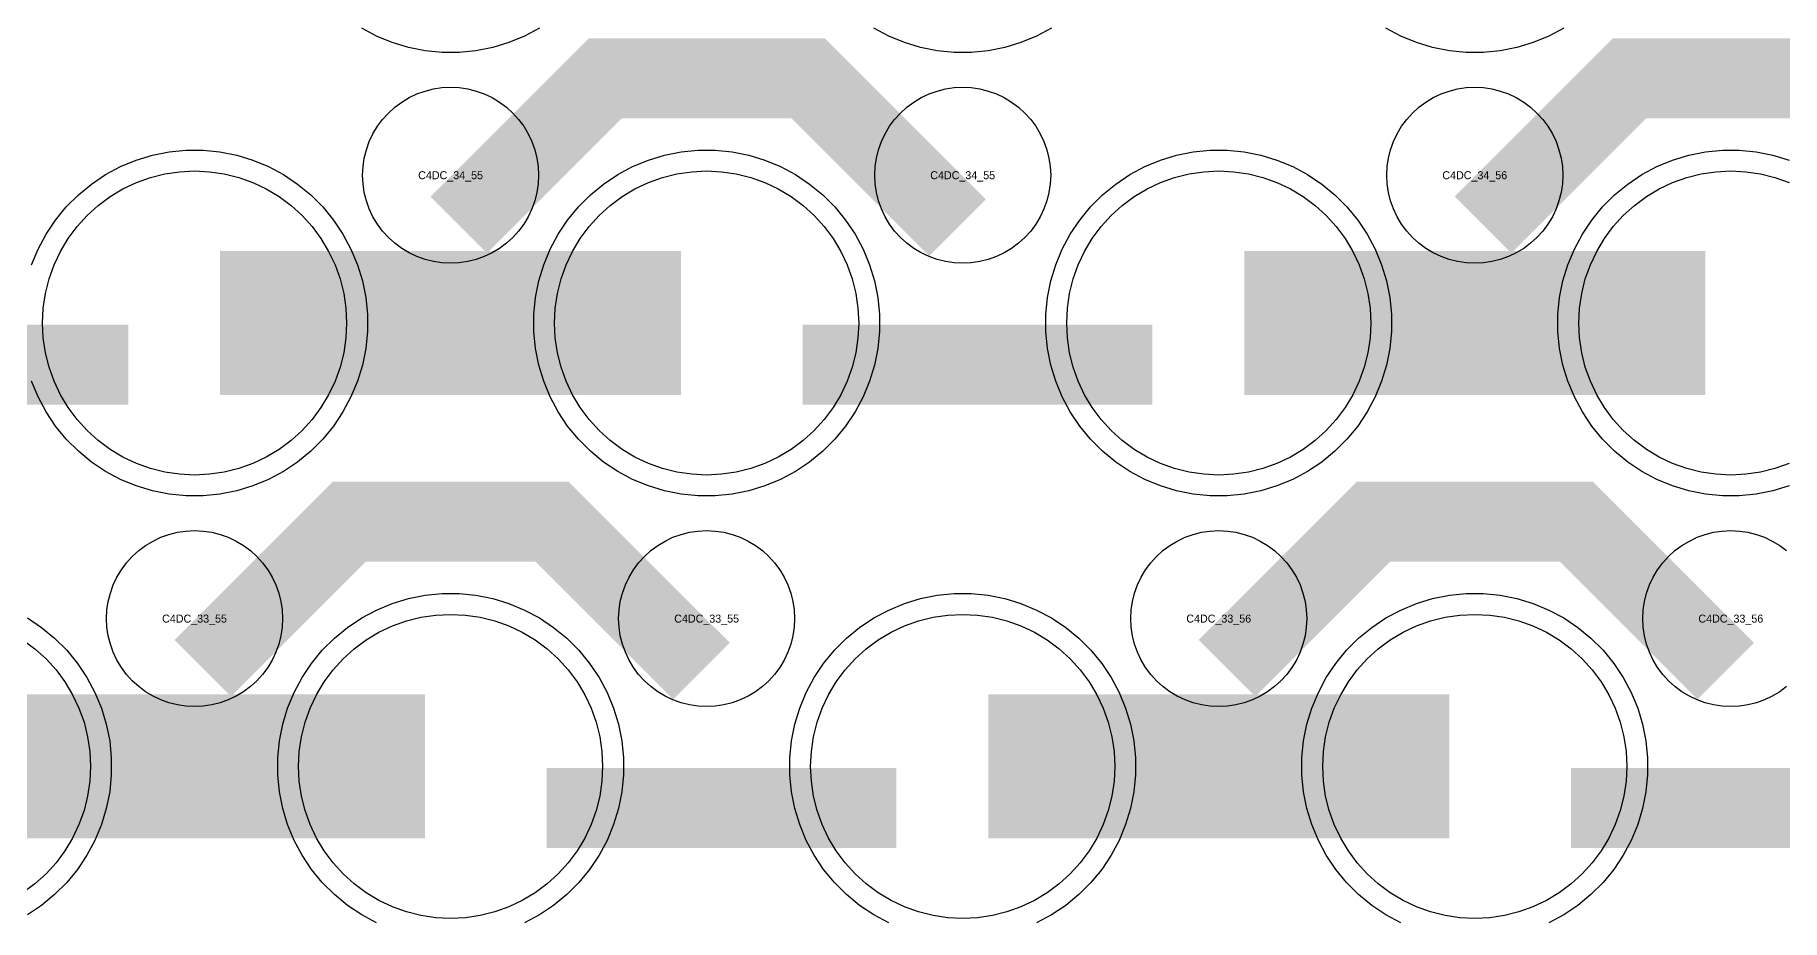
# Model space of a CAD drawing. Extents: x -11880 to 11880, y -14992 to 14992.
# Drawn here: x 5550 to 6096, y -10315 to -10038 of the extents above; entities that cross this region are included whole.
import ezdxf
from ezdxf.enums import TextEntityAlignment as Align

# ---------------------------------------------------------------- set-up
doc = ezdxf.new("R2010")
doc.units = 0
doc.header["$MEASUREMENT"] = 0
for name, color, linetype in [('GDS_775_DT_237', 138, 'CONTINUOUS'), ('RDL1_FS', 34, 'CONTINUOUS'), ('RDL_BS', 160, 'CONTINUOUS')]:
    doc.layers.add(name, color=color, linetype=linetype)

msp = doc.modelspace()

# ---------------------------------------------------------------- linework, layer by layer
at = {"layer": 'RDL1_FS', "color": 241, "true_color": 0xf7abae}
for points in [[(5600, -10175.894), (5595.343, -10175.665), (5590.732, -10174.981), (5586.209, -10173.849), (5581.819, -10172.277), (5577.605, -10170.285), (5573.605, -10167.887), (5569.86, -10165.109), (5566.406, -10161.979), (5563.276, -10158.525), (5560.498, -10154.78), (5558.1, -10150.78), (5556.108, -10146.566), (5554.536, -10142.176), (5553.404, -10137.653), (5552.72, -10133.042), (5552.491, -10128.385), (5552.72, -10123.728), (5553.404, -10119.117), (5554.536, -10114.594), (5556.108, -10110.204), (5558.1, -10105.99), (5560.498, -10101.99), (5563.276, -10098.245), (5566.406, -10094.791), (5569.86, -10091.661), (5573.605, -10088.883), (5577.605, -10086.485), (5581.819, -10084.493), (5586.209, -10082.921), (5590.732, -10081.789), (5595.343, -10081.105), (5600, -10080.876), (5604.657, -10081.105), (5609.268, -10081.789), (5613.791, -10082.921), (5618.181, -10084.493), (5622.395, -10086.485), (5626.395, -10088.883), (5630.14, -10091.661), (5633.594, -10094.791), (5636.724, -10098.245), (5639.502, -10101.99), (5641.9, -10105.99), (5643.892, -10110.204), (5645.464, -10114.594), (5646.596, -10119.117), (5647.28, -10123.728), (5647.509, -10128.385), (5647.28, -10133.042), (5646.596, -10137.653), (5645.464, -10142.176), (5643.892, -10146.566), (5641.9, -10150.78), (5639.502, -10154.78), (5636.724, -10158.525), (5633.594, -10161.979), (5630.14, -10165.109), (5626.395, -10167.887), (5622.395, -10170.285), (5618.181, -10172.277), (5613.791, -10173.849), (5609.268, -10174.981), (5604.657, -10175.665)], [(5760, -10175.894), (5755.343, -10175.665), (5750.732, -10174.981), (5746.209, -10173.849), (5741.819, -10172.277), (5737.605, -10170.285), (5733.605, -10167.887), (5729.86, -10165.109), (5726.406, -10161.979), (5723.276, -10158.525), (5720.498, -10154.78), (5718.1, -10150.78), (5716.108, -10146.566), (5714.536, -10142.176), (5713.404, -10137.653), (5712.72, -10133.042), (5712.491, -10128.385), (5712.72, -10123.728), (5713.404, -10119.117), (5714.536, -10114.594), (5716.108, -10110.204), (5718.1, -10105.99), (5720.498, -10101.99), (5723.276, -10098.245), (5726.406, -10094.791), (5729.86, -10091.661), (5733.605, -10088.883), (5737.605, -10086.485), (5741.819, -10084.493), (5746.209, -10082.921), (5750.732, -10081.789), (5755.343, -10081.105), (5760, -10080.876), (5764.657, -10081.105), (5769.268, -10081.789), (5773.791, -10082.921), (5778.181, -10084.493), (5782.395, -10086.485), (5786.395, -10088.883), (5790.14, -10091.661), (5793.594, -10094.791), (5796.724, -10098.245), (5799.502, -10101.99), (5801.9, -10105.99), (5803.892, -10110.204), (5805.464, -10114.594), (5806.596, -10119.117), (5807.28, -10123.728), (5807.509, -10128.385), (5807.28, -10133.042), (5806.596, -10137.653), (5805.464, -10142.176), (5803.892, -10146.566), (5801.9, -10150.78), (5799.502, -10154.78), (5796.724, -10158.525), (5793.594, -10161.979), (5790.14, -10165.109), (5786.395, -10167.887), (5782.395, -10170.285), (5778.181, -10172.277), (5773.791, -10173.849), (5769.268, -10174.981), (5764.657, -10175.665)], [(5920, -10175.894), (5915.343, -10175.665), (5910.732, -10174.981), (5906.209, -10173.849), (5901.819, -10172.277), (5897.605, -10170.285), (5893.605, -10167.887), (5889.86, -10165.109), (5886.406, -10161.979), (5883.276, -10158.525), (5880.498, -10154.78), (5878.1, -10150.78), (5876.108, -10146.566), (5874.536, -10142.176), (5873.404, -10137.653), (5872.72, -10133.042), (5872.491, -10128.385), (5872.72, -10123.728), (5873.404, -10119.117), (5874.536, -10114.594), (5876.108, -10110.204), (5878.1, -10105.99), (5880.498, -10101.99), (5883.276, -10098.245), (5886.406, -10094.791), (5889.86, -10091.661), (5893.605, -10088.883), (5897.605, -10086.485), (5901.819, -10084.493), (5906.209, -10082.921), (5910.732, -10081.789), (5915.343, -10081.105), (5920, -10080.876), (5924.657, -10081.105), (5929.268, -10081.789), (5933.791, -10082.921), (5938.181, -10084.493), (5942.395, -10086.485), (5946.395, -10088.883), (5950.14, -10091.661), (5953.594, -10094.791), (5956.724, -10098.245), (5959.502, -10101.99), (5961.9, -10105.99), (5963.892, -10110.204), (5965.464, -10114.594), (5966.596, -10119.117), (5967.28, -10123.728), (5967.509, -10128.385), (5967.28, -10133.042), (5966.596, -10137.653), (5965.464, -10142.176), (5963.892, -10146.566), (5961.9, -10150.78), (5959.502, -10154.78), (5956.724, -10158.525), (5953.594, -10161.979), (5950.14, -10165.109), (5946.395, -10167.887), (5942.395, -10170.285), (5938.181, -10172.277), (5933.791, -10173.849), (5929.268, -10174.981), (5924.657, -10175.665)], [(5680, -10314.459), (5675.343, -10314.23), (5670.732, -10313.546), (5666.209, -10312.414), (5661.819, -10310.842), (5657.605, -10308.85), (5653.605, -10306.452), (5649.86, -10303.674), (5646.406, -10300.544), (5643.276, -10297.09), (5640.498, -10293.345), (5638.1, -10289.345), (5636.108, -10285.131), (5634.536, -10280.741), (5633.404, -10276.218), (5632.72, -10271.607), (5632.491, -10266.95), (5632.72, -10262.293), (5633.404, -10257.682), (5634.536, -10253.159), (5636.108, -10248.769), (5638.1, -10244.555), (5640.498, -10240.555), (5643.276, -10236.81), (5646.406, -10233.356), (5649.86, -10230.226), (5653.605, -10227.448), (5657.605, -10225.05), (5661.819, -10223.058), (5666.209, -10221.486), (5670.732, -10220.354), (5675.343, -10219.67), (5680, -10219.441), (5684.657, -10219.67), (5689.268, -10220.354), (5693.791, -10221.486), (5698.181, -10223.058), (5702.395, -10225.05), (5706.395, -10227.448), (5710.14, -10230.226), (5713.594, -10233.356), (5716.724, -10236.81), (5719.502, -10240.555), (5721.9, -10244.555), (5723.892, -10248.769), (5725.464, -10253.159), (5726.596, -10257.682), (5727.28, -10262.293), (5727.509, -10266.95), (5727.28, -10271.607), (5726.596, -10276.218), (5725.464, -10280.741), (5723.892, -10285.131), (5721.9, -10289.345), (5719.502, -10293.345), (5716.724, -10297.09), (5713.594, -10300.544), (5710.14, -10303.674), (5706.395, -10306.452), (5702.395, -10308.85), (5698.181, -10310.842), (5693.791, -10312.414), (5689.268, -10313.546), (5684.657, -10314.23)], [(5840, -10314.459), (5835.343, -10314.23), (5830.732, -10313.546), (5826.209, -10312.414), (5821.819, -10310.842), (5817.605, -10308.85), (5813.605, -10306.452), (5809.86, -10303.674), (5806.406, -10300.544), (5803.276, -10297.09), (5800.498, -10293.345), (5798.1, -10289.345), (5796.108, -10285.131), (5794.536, -10280.741), (5793.404, -10276.218), (5792.72, -10271.607), (5792.491, -10266.95), (5792.72, -10262.293), (5793.404, -10257.682), (5794.536, -10253.159), (5796.108, -10248.769), (5798.1, -10244.555), (5800.498, -10240.555), (5803.276, -10236.81), (5806.406, -10233.356), (5809.86, -10230.226), (5813.605, -10227.448), (5817.605, -10225.05), (5821.819, -10223.058), (5826.209, -10221.486), (5830.732, -10220.354), (5835.343, -10219.67), (5840, -10219.441), (5844.657, -10219.67), (5849.268, -10220.354), (5853.791, -10221.486), (5858.181, -10223.058), (5862.395, -10225.05), (5866.395, -10227.448), (5870.14, -10230.226), (5873.594, -10233.356), (5876.724, -10236.81), (5879.502, -10240.555), (5881.9, -10244.555), (5883.892, -10248.769), (5885.464, -10253.159), (5886.596, -10257.682), (5887.28, -10262.293), (5887.509, -10266.95), (5887.28, -10271.607), (5886.596, -10276.218), (5885.464, -10280.741), (5883.892, -10285.131), (5881.9, -10289.345), (5879.502, -10293.345), (5876.724, -10297.09), (5873.594, -10300.544), (5870.14, -10303.674), (5866.395, -10306.452), (5862.395, -10308.85), (5858.181, -10310.842), (5853.791, -10312.414), (5849.268, -10313.546), (5844.657, -10314.23)], [(6000, -10314.459), (5995.343, -10314.23), (5990.732, -10313.546), (5986.209, -10312.414), (5981.819, -10310.842), (5977.605, -10308.85), (5973.605, -10306.452), (5969.86, -10303.674), (5966.406, -10300.544), (5963.276, -10297.09), (5960.498, -10293.345), (5958.1, -10289.345), (5956.108, -10285.131), (5954.536, -10280.741), (5953.404, -10276.218), (5952.72, -10271.607), (5952.491, -10266.95), (5952.72, -10262.293), (5953.404, -10257.682), (5954.536, -10253.159), (5956.108, -10248.769), (5958.1, -10244.555), (5960.498, -10240.555), (5963.276, -10236.81), (5966.406, -10233.356), (5969.86, -10230.226), (5973.605, -10227.448), (5977.605, -10225.05), (5981.819, -10223.058), (5986.209, -10221.486), (5990.732, -10220.354), (5995.343, -10219.67), (6000, -10219.441), (6004.657, -10219.67), (6009.268, -10220.354), (6013.791, -10221.486), (6018.181, -10223.058), (6022.395, -10225.05), (6026.395, -10227.448), (6030.14, -10230.226), (6033.594, -10233.356), (6036.724, -10236.81), (6039.502, -10240.555), (6041.9, -10244.555), (6043.892, -10248.769), (6045.464, -10253.159), (6046.596, -10257.682), (6047.28, -10262.293), (6047.509, -10266.95), (6047.28, -10271.607), (6046.596, -10276.218), (6045.464, -10280.741), (6043.892, -10285.131), (6041.9, -10289.345), (6039.502, -10293.345), (6036.724, -10297.09), (6033.594, -10300.544), (6030.14, -10303.674), (6026.395, -10306.452), (6022.395, -10308.85), (6018.181, -10310.842), (6013.791, -10312.414), (6009.268, -10313.546), (6004.657, -10314.23)]]:
    msp.add_lwpolyline(points, close=True, dxfattribs=at)
for points in [[(6098.181, -10172.277), (6093.791, -10173.849), (6089.268, -10174.981), (6084.657, -10175.665), (6080, -10175.894), (6075.343, -10175.665), (6070.732, -10174.981), (6066.209, -10173.849), (6061.819, -10172.277), (6057.605, -10170.285), (6053.605, -10167.887), (6049.86, -10165.109), (6046.406, -10161.979), (6043.276, -10158.525), (6040.498, -10154.78), (6038.1, -10150.78), (6036.108, -10146.566), (6034.536, -10142.176), (6033.404, -10137.653), (6032.72, -10133.042), (6032.491, -10128.385), (6032.72, -10123.728), (6033.404, -10119.117), (6034.536, -10114.594), (6036.108, -10110.204), (6038.1, -10105.99), (6040.498, -10101.99), (6043.276, -10098.245), (6046.406, -10094.791), (6049.86, -10091.661), (6053.605, -10088.883), (6057.605, -10086.485), (6061.819, -10084.493), (6066.209, -10082.921), (6070.732, -10081.789), (6075.343, -10081.105), (6080, -10080.876), (6084.657, -10081.105), (6089.268, -10081.789), (6093.791, -10082.921), (6098.181, -10084.493)], [(5546.395, -10227.448), (5550.14, -10230.226), (5553.594, -10233.356), (5556.724, -10236.81), (5559.502, -10240.555), (5561.9, -10244.555), (5563.892, -10248.769), (5565.464, -10253.159), (5566.596, -10257.682), (5567.28, -10262.293), (5567.509, -10266.95), (5567.28, -10271.607), (5566.596, -10276.218), (5565.464, -10280.741), (5563.892, -10285.131), (5561.9, -10289.345), (5559.502, -10293.345), (5556.724, -10297.09), (5553.594, -10300.544), (5550.14, -10303.674), (5546.395, -10306.452)]]:
    msp.add_lwpolyline(points, dxfattribs=at)
for points in [[(5608.002, -10128.385, 45, 45, 0), (5680.002, -10128.385, 45, 45, 0)], [(5680.002, -10128.385, 45, 45, 0), (5752.002, -10128.385, 45, 45, 0)], [(5928.002, -10128.385, 45, 45, 0), (6000.002, -10128.385, 45, 45, 0)], [(6000.002, -10128.385, 45, 45, 0), (6072.002, -10128.385, 45, 45, 0)], [(5528.002, -10266.95, 45, 45, 0), (5600.002, -10266.95, 45, 45, 0)], [(5600.002, -10266.95, 45, 45, 0), (5672.002, -10266.95, 45, 45, 0)], [(5848.002, -10266.95, 45, 45, 0), (5920.002, -10266.95, 45, 45, 0)], [(5920.002, -10266.95, 45, 45, 0), (5992.002, -10266.95, 45, 45, 0)]]:
    msp.add_lwpolyline(points, format="xyseb", dxfattribs=at)
at = {"layer": 'RDL_BS'}
for points in [[(5707.777, -10036.203), (5703.115, -10038.695), (5698.205, -10040.726), (5693.165, -10042.257), (5687.938, -10043.303), (5682.644, -10043.82), (5677.356, -10043.82), (5672.062, -10043.303), (5666.835, -10042.257), (5661.795, -10040.726), (5656.885, -10038.695), (5652.223, -10036.203)], [(5867.777, -10036.203), (5863.115, -10038.695), (5858.205, -10040.726), (5853.165, -10042.257), (5847.938, -10043.303), (5842.644, -10043.82), (5837.356, -10043.82), (5832.062, -10043.303), (5826.835, -10042.257), (5821.795, -10040.726), (5816.885, -10038.695), (5812.223, -10036.203)], [(6027.777, -10036.203), (6023.115, -10038.695), (6018.205, -10040.726), (6013.165, -10042.257), (6007.938, -10043.303), (6002.644, -10043.82), (5997.356, -10043.82), (5992.062, -10043.303), (5986.835, -10042.257), (5981.795, -10040.726), (5976.885, -10038.695), (5972.223, -10036.203)], [(6097.443, -10242.016), (6095.28, -10243.619), (6092.956, -10245.012), (6090.519, -10246.164), (6087.984, -10247.071), (6085.365, -10247.728), (6082.693, -10248.124), (6080, -10248.256), (6077.307, -10248.124), (6074.635, -10247.728), (6072.016, -10247.071), (6069.481, -10246.164), (6067.044, -10245.012), (6064.72, -10243.619), (6062.557, -10242.016), (6060.558, -10240.204), (6058.746, -10238.205), (6057.143, -10236.042), (6055.75, -10233.718), (6054.598, -10231.281), (6053.691, -10228.746), (6053.034, -10226.127), (6052.638, -10223.455), (6052.506, -10220.762), (6052.638, -10218.069), (6053.034, -10215.397), (6053.691, -10212.778), (6054.598, -10210.243), (6055.75, -10207.806), (6057.143, -10205.482), (6058.746, -10203.319), (6060.558, -10201.32), (6062.557, -10199.508), (6064.72, -10197.905), (6067.044, -10196.512), (6069.481, -10195.36), (6072.016, -10194.453), (6074.635, -10193.796), (6077.307, -10193.4), (6080, -10193.268), (6082.693, -10193.4), (6085.365, -10193.796), (6087.984, -10194.453), (6090.519, -10195.36), (6092.956, -10196.512), (6095.28, -10197.905), (6097.443, -10199.508)]]:
    msp.add_lwpolyline(points, dxfattribs=at)
for points in [[(5682.562, -10097.699, 25, 25, 0), (5728.377, -10051.884, 25, 25, 0), (5761.93, -10051.884, 25, 25, 0)], [(5838.401, -10098.598, 25, 25, 0), (5791.687, -10051.884, 25, 25, 0), (5761.929, -10051.884, 25, 25, 0)], [(6002.562, -10097.699, 25, 25, 0), (6048.377, -10051.884, 25, 25, 0), (6081.93, -10051.884, 25, 25, 0)], [(6158.401, -10098.598, 25, 25, 0), (6111.687, -10051.884, 25, 25, 0), (6081.929, -10051.884, 25, 25, 0)], [(5602.562, -10236.264, 25, 25, 0), (5648.377, -10190.449, 25, 25, 0), (5681.93, -10190.449, 25, 25, 0)], [(5758.401, -10237.163, 25, 25, 0), (5711.687, -10190.449, 25, 25, 0), (5681.929, -10190.449, 25, 25, 0)], [(5922.562, -10236.264, 25, 25, 0), (5968.377, -10190.449, 25, 25, 0), (6001.93, -10190.449, 25, 25, 0)], [(6078.401, -10237.163, 25, 25, 0), (6031.687, -10190.449, 25, 25, 0), (6001.929, -10190.449, 25, 25, 0)]]:
    msp.add_lwpolyline(points, format="xyseb", dxfattribs=at)
for points in [[(5680, -10109.691), (5677.307, -10109.559), (5674.635, -10109.163), (5672.016, -10108.506), (5669.481, -10107.599), (5667.044, -10106.447), (5664.72, -10105.054), (5662.557, -10103.451), (5660.558, -10101.639), (5658.746, -10099.64), (5657.143, -10097.477), (5655.75, -10095.153), (5654.598, -10092.716), (5653.691, -10090.181), (5653.034, -10087.562), (5652.638, -10084.89), (5652.506, -10082.197), (5652.638, -10079.504), (5653.034, -10076.832), (5653.691, -10074.213), (5654.598, -10071.678), (5655.75, -10069.241), (5657.143, -10066.917), (5658.746, -10064.754), (5660.558, -10062.755), (5662.557, -10060.943), (5664.72, -10059.34), (5667.044, -10057.947), (5669.481, -10056.795), (5672.016, -10055.888), (5674.635, -10055.231), (5677.307, -10054.835), (5680, -10054.703), (5682.693, -10054.835), (5685.365, -10055.231), (5687.984, -10055.888), (5690.519, -10056.795), (5692.956, -10057.947), (5695.28, -10059.34), (5697.443, -10060.943), (5699.442, -10062.755), (5701.254, -10064.754), (5702.857, -10066.917), (5704.25, -10069.241), (5705.402, -10071.678), (5706.309, -10074.213), (5706.966, -10076.832), (5707.362, -10079.504), (5707.494, -10082.197), (5707.362, -10084.89), (5706.966, -10087.562), (5706.309, -10090.181), (5705.402, -10092.716), (5704.25, -10095.153), (5702.857, -10097.477), (5701.254, -10099.64), (5699.442, -10101.639), (5697.443, -10103.451), (5695.28, -10105.054), (5692.956, -10106.447), (5690.519, -10107.599), (5687.984, -10108.506), (5685.365, -10109.163), (5682.693, -10109.559)], [(5840, -10109.691), (5837.307, -10109.559), (5834.635, -10109.163), (5832.016, -10108.506), (5829.481, -10107.599), (5827.044, -10106.447), (5824.72, -10105.054), (5822.557, -10103.451), (5820.558, -10101.639), (5818.746, -10099.64), (5817.143, -10097.477), (5815.75, -10095.153), (5814.598, -10092.716), (5813.691, -10090.181), (5813.034, -10087.562), (5812.638, -10084.89), (5812.506, -10082.197), (5812.638, -10079.504), (5813.034, -10076.832), (5813.691, -10074.213), (5814.598, -10071.678), (5815.75, -10069.241), (5817.143, -10066.917), (5818.746, -10064.754), (5820.558, -10062.755), (5822.557, -10060.943), (5824.72, -10059.34), (5827.044, -10057.947), (5829.481, -10056.795), (5832.016, -10055.888), (5834.635, -10055.231), (5837.307, -10054.835), (5840, -10054.703), (5842.693, -10054.835), (5845.365, -10055.231), (5847.984, -10055.888), (5850.519, -10056.795), (5852.956, -10057.947), (5855.28, -10059.34), (5857.443, -10060.943), (5859.442, -10062.755), (5861.254, -10064.754), (5862.857, -10066.917), (5864.25, -10069.241), (5865.402, -10071.678), (5866.309, -10074.213), (5866.966, -10076.832), (5867.362, -10079.504), (5867.494, -10082.197), (5867.362, -10084.89), (5866.966, -10087.562), (5866.309, -10090.181), (5865.402, -10092.716), (5864.25, -10095.153), (5862.857, -10097.477), (5861.254, -10099.64), (5859.442, -10101.639), (5857.443, -10103.451), (5855.28, -10105.054), (5852.956, -10106.447), (5850.519, -10107.599), (5847.984, -10108.506), (5845.365, -10109.163), (5842.693, -10109.559)], [(6000, -10109.691), (5997.307, -10109.559), (5994.635, -10109.163), (5992.016, -10108.506), (5989.481, -10107.599), (5987.044, -10106.447), (5984.72, -10105.054), (5982.557, -10103.451), (5980.558, -10101.639), (5978.746, -10099.64), (5977.143, -10097.477), (5975.75, -10095.153), (5974.598, -10092.716), (5973.691, -10090.181), (5973.034, -10087.562), (5972.638, -10084.89), (5972.506, -10082.197), (5972.638, -10079.504), (5973.034, -10076.832), (5973.691, -10074.213), (5974.598, -10071.678), (5975.75, -10069.241), (5977.143, -10066.917), (5978.746, -10064.754), (5980.558, -10062.755), (5982.557, -10060.943), (5984.72, -10059.34), (5987.044, -10057.947), (5989.481, -10056.795), (5992.016, -10055.888), (5994.635, -10055.231), (5997.307, -10054.835), (6000, -10054.703), (6002.693, -10054.835), (6005.365, -10055.231), (6007.984, -10055.888), (6010.519, -10056.795), (6012.956, -10057.947), (6015.28, -10059.34), (6017.443, -10060.943), (6019.442, -10062.755), (6021.254, -10064.754), (6022.857, -10066.917), (6024.25, -10069.241), (6025.402, -10071.678), (6026.309, -10074.213), (6026.966, -10076.832), (6027.362, -10079.504), (6027.494, -10082.197), (6027.362, -10084.89), (6026.966, -10087.562), (6026.309, -10090.181), (6025.402, -10092.716), (6024.25, -10095.153), (6022.857, -10097.477), (6021.254, -10099.64), (6019.442, -10101.639), (6017.443, -10103.451), (6015.28, -10105.054), (6012.956, -10106.447), (6010.519, -10107.599), (6007.984, -10108.506), (6005.365, -10109.163), (6002.693, -10109.559)], [(5600, -10248.256), (5597.307, -10248.124), (5594.635, -10247.728), (5592.016, -10247.071), (5589.481, -10246.164), (5587.044, -10245.012), (5584.72, -10243.619), (5582.557, -10242.016), (5580.558, -10240.204), (5578.746, -10238.205), (5577.143, -10236.042), (5575.75, -10233.718), (5574.598, -10231.281), (5573.691, -10228.746), (5573.034, -10226.127), (5572.638, -10223.455), (5572.506, -10220.762), (5572.638, -10218.069), (5573.034, -10215.397), (5573.691, -10212.778), (5574.598, -10210.243), (5575.75, -10207.806), (5577.143, -10205.482), (5578.746, -10203.319), (5580.558, -10201.32), (5582.557, -10199.508), (5584.72, -10197.905), (5587.044, -10196.512), (5589.481, -10195.36), (5592.016, -10194.453), (5594.635, -10193.796), (5597.307, -10193.4), (5600, -10193.268), (5602.693, -10193.4), (5605.365, -10193.796), (5607.984, -10194.453), (5610.519, -10195.36), (5612.956, -10196.512), (5615.28, -10197.905), (5617.443, -10199.508), (5619.442, -10201.32), (5621.254, -10203.319), (5622.857, -10205.482), (5624.25, -10207.806), (5625.402, -10210.243), (5626.309, -10212.778), (5626.966, -10215.397), (5627.362, -10218.069), (5627.494, -10220.762), (5627.362, -10223.455), (5626.966, -10226.127), (5626.309, -10228.746), (5625.402, -10231.281), (5624.25, -10233.718), (5622.857, -10236.042), (5621.254, -10238.205), (5619.442, -10240.204), (5617.443, -10242.016), (5615.28, -10243.619), (5612.956, -10245.012), (5610.519, -10246.164), (5607.984, -10247.071), (5605.365, -10247.728), (5602.693, -10248.124)], [(5760, -10248.256), (5757.307, -10248.124), (5754.635, -10247.728), (5752.016, -10247.071), (5749.481, -10246.164), (5747.044, -10245.012), (5744.72, -10243.619), (5742.557, -10242.016), (5740.558, -10240.204), (5738.746, -10238.205), (5737.143, -10236.042), (5735.75, -10233.718), (5734.598, -10231.281), (5733.691, -10228.746), (5733.034, -10226.127), (5732.638, -10223.455), (5732.506, -10220.762), (5732.638, -10218.069), (5733.034, -10215.397), (5733.691, -10212.778), (5734.598, -10210.243), (5735.75, -10207.806), (5737.143, -10205.482), (5738.746, -10203.319), (5740.558, -10201.32), (5742.557, -10199.508), (5744.72, -10197.905), (5747.044, -10196.512), (5749.481, -10195.36), (5752.016, -10194.453), (5754.635, -10193.796), (5757.307, -10193.4), (5760, -10193.268), (5762.693, -10193.4), (5765.365, -10193.796), (5767.984, -10194.453), (5770.519, -10195.36), (5772.956, -10196.512), (5775.28, -10197.905), (5777.443, -10199.508), (5779.442, -10201.32), (5781.254, -10203.319), (5782.857, -10205.482), (5784.25, -10207.806), (5785.402, -10210.243), (5786.309, -10212.778), (5786.966, -10215.397), (5787.362, -10218.069), (5787.494, -10220.762), (5787.362, -10223.455), (5786.966, -10226.127), (5786.309, -10228.746), (5785.402, -10231.281), (5784.25, -10233.718), (5782.857, -10236.042), (5781.254, -10238.205), (5779.442, -10240.204), (5777.443, -10242.016), (5775.28, -10243.619), (5772.956, -10245.012), (5770.519, -10246.164), (5767.984, -10247.071), (5765.365, -10247.728), (5762.693, -10248.124)], [(5920, -10248.256), (5917.307, -10248.124), (5914.635, -10247.728), (5912.016, -10247.071), (5909.481, -10246.164), (5907.044, -10245.012), (5904.72, -10243.619), (5902.557, -10242.016), (5900.558, -10240.204), (5898.746, -10238.205), (5897.143, -10236.042), (5895.75, -10233.718), (5894.598, -10231.281), (5893.691, -10228.746), (5893.034, -10226.127), (5892.638, -10223.455), (5892.506, -10220.762), (5892.638, -10218.069), (5893.034, -10215.397), (5893.691, -10212.778), (5894.598, -10210.243), (5895.75, -10207.806), (5897.143, -10205.482), (5898.746, -10203.319), (5900.558, -10201.32), (5902.557, -10199.508), (5904.72, -10197.905), (5907.044, -10196.512), (5909.481, -10195.36), (5912.016, -10194.453), (5914.635, -10193.796), (5917.307, -10193.4), (5920, -10193.268), (5922.693, -10193.4), (5925.365, -10193.796), (5927.984, -10194.453), (5930.519, -10195.36), (5932.956, -10196.512), (5935.28, -10197.905), (5937.443, -10199.508), (5939.442, -10201.32), (5941.254, -10203.319), (5942.857, -10205.482), (5944.25, -10207.806), (5945.402, -10210.243), (5946.309, -10212.778), (5946.966, -10215.397), (5947.362, -10218.069), (5947.494, -10220.762), (5947.362, -10223.455), (5946.966, -10226.127), (5946.309, -10228.746), (5945.402, -10231.281), (5944.25, -10233.718), (5942.857, -10236.042), (5941.254, -10238.205), (5939.442, -10240.204), (5937.443, -10242.016), (5935.28, -10243.619), (5932.956, -10245.012), (5930.519, -10246.164), (5927.984, -10247.071), (5925.365, -10247.728), (5922.693, -10248.124)]]:
    msp.add_lwpolyline(points, close=True, dxfattribs=at)
at = {"layer": 'RDL_BS', "color": 241, "true_color": 0xf7abae}
for points in [[(5549.094, -10110.18), (5551.125, -10105.27), (5553.617, -10100.608), (5556.564, -10096.194), (5559.926, -10092.093), (5563.708, -10088.311), (5567.809, -10084.949), (5572.223, -10082.002), (5576.885, -10079.51), (5581.795, -10077.479), (5586.835, -10075.948), (5592.062, -10074.902), (5597.356, -10074.385), (5602.644, -10074.385), (5607.938, -10074.902), (5613.165, -10075.948), (5618.205, -10077.479), (5623.115, -10079.51), (5627.777, -10082.002), (5632.191, -10084.949), (5636.292, -10088.311), (5640.074, -10092.093), (5643.436, -10096.194), (5646.383, -10100.608), (5648.875, -10105.27), (5650.906, -10110.18), (5652.437, -10115.22), (5653.483, -10120.447), (5654, -10125.741), (5654, -10131.029), (5653.483, -10136.323), (5652.437, -10141.55), (5650.906, -10146.59), (5648.875, -10151.5), (5646.383, -10156.162), (5643.436, -10160.576), (5640.074, -10164.677), (5636.292, -10168.459), (5632.191, -10171.821), (5627.777, -10174.768), (5623.115, -10177.26), (5618.205, -10179.291), (5613.165, -10180.822), (5607.938, -10181.868), (5602.644, -10182.385), (5597.356, -10182.385), (5592.062, -10181.868), (5586.835, -10180.822), (5581.795, -10179.291), (5576.885, -10177.26), (5572.223, -10174.768), (5567.809, -10171.821), (5563.708, -10168.459), (5559.926, -10164.677), (5556.564, -10160.576), (5553.617, -10156.162), (5551.125, -10151.5), (5549.094, -10146.59)], [(6098.205, -10179.291), (6093.165, -10180.822), (6087.938, -10181.868), (6082.644, -10182.385), (6077.356, -10182.385), (6072.062, -10181.868), (6066.835, -10180.822), (6061.795, -10179.291), (6056.885, -10177.26), (6052.223, -10174.768), (6047.809, -10171.821), (6043.708, -10168.459), (6039.926, -10164.677), (6036.564, -10160.576), (6033.617, -10156.162), (6031.125, -10151.5), (6029.094, -10146.59), (6027.563, -10141.55), (6026.517, -10136.323), (6026, -10131.029), (6026, -10125.741), (6026.517, -10120.447), (6027.563, -10115.22), (6029.094, -10110.18), (6031.125, -10105.27), (6033.617, -10100.608), (6036.564, -10096.194), (6039.926, -10092.093), (6043.708, -10088.311), (6047.809, -10084.949), (6052.223, -10082.002), (6056.885, -10079.51), (6061.795, -10077.479), (6066.835, -10075.948), (6072.062, -10074.902), (6077.356, -10074.385), (6082.644, -10074.385), (6087.938, -10074.902), (6093.165, -10075.948), (6098.205, -10077.479)], [(5656.885, -10315.825), (5652.223, -10313.333), (5647.809, -10310.386), (5643.708, -10307.024), (5639.926, -10303.242), (5636.564, -10299.141), (5633.617, -10294.727), (5631.125, -10290.065), (5629.094, -10285.155), (5627.563, -10280.115), (5626.517, -10274.888), (5626, -10269.594), (5626, -10264.306), (5626.517, -10259.012), (5627.563, -10253.785), (5629.094, -10248.745), (5631.125, -10243.835), (5633.617, -10239.173), (5636.564, -10234.759), (5639.926, -10230.658), (5643.708, -10226.876), (5647.809, -10223.514), (5652.223, -10220.567), (5656.885, -10218.075), (5661.795, -10216.044), (5666.835, -10214.513), (5672.062, -10213.467), (5677.356, -10212.95), (5682.644, -10212.95), (5687.938, -10213.467), (5693.165, -10214.513), (5698.205, -10216.044), (5703.115, -10218.075), (5707.777, -10220.567), (5712.191, -10223.514), (5716.292, -10226.876), (5720.074, -10230.658), (5723.436, -10234.759), (5726.383, -10239.173), (5728.875, -10243.835), (5730.906, -10248.745), (5732.437, -10253.785), (5733.483, -10259.012), (5734, -10264.306), (5734, -10269.594), (5733.483, -10274.888), (5732.437, -10280.115), (5730.906, -10285.155), (5728.875, -10290.065), (5726.383, -10294.727), (5723.436, -10299.141), (5720.074, -10303.242), (5716.292, -10307.024), (5712.191, -10310.386), (5707.777, -10313.333), (5703.115, -10315.825)], [(5816.885, -10315.825), (5812.223, -10313.333), (5807.809, -10310.386), (5803.708, -10307.024), (5799.926, -10303.242), (5796.564, -10299.141), (5793.617, -10294.727), (5791.125, -10290.065), (5789.094, -10285.155), (5787.563, -10280.115), (5786.517, -10274.888), (5786, -10269.594), (5786, -10264.306), (5786.517, -10259.012), (5787.563, -10253.785), (5789.094, -10248.745), (5791.125, -10243.835), (5793.617, -10239.173), (5796.564, -10234.759), (5799.926, -10230.658), (5803.708, -10226.876), (5807.809, -10223.514), (5812.223, -10220.567), (5816.885, -10218.075), (5821.795, -10216.044), (5826.835, -10214.513), (5832.062, -10213.467), (5837.356, -10212.95), (5842.644, -10212.95), (5847.938, -10213.467), (5853.165, -10214.513), (5858.205, -10216.044), (5863.115, -10218.075), (5867.777, -10220.567), (5872.191, -10223.514), (5876.292, -10226.876), (5880.074, -10230.658), (5883.436, -10234.759), (5886.383, -10239.173), (5888.875, -10243.835), (5890.906, -10248.745), (5892.437, -10253.785), (5893.483, -10259.012), (5894, -10264.306), (5894, -10269.594), (5893.483, -10274.888), (5892.437, -10280.115), (5890.906, -10285.155), (5888.875, -10290.065), (5886.383, -10294.727), (5883.436, -10299.141), (5880.074, -10303.242), (5876.292, -10307.024), (5872.191, -10310.386), (5867.777, -10313.333), (5863.115, -10315.825)], [(5976.885, -10315.825), (5972.223, -10313.333), (5967.809, -10310.386), (5963.708, -10307.024), (5959.926, -10303.242), (5956.564, -10299.141), (5953.617, -10294.727), (5951.125, -10290.065), (5949.094, -10285.155), (5947.563, -10280.115), (5946.517, -10274.888), (5946, -10269.594), (5946, -10264.306), (5946.517, -10259.012), (5947.563, -10253.785), (5949.094, -10248.745), (5951.125, -10243.835), (5953.617, -10239.173), (5956.564, -10234.759), (5959.926, -10230.658), (5963.708, -10226.876), (5967.809, -10223.514), (5972.223, -10220.567), (5976.885, -10218.075), (5981.795, -10216.044), (5986.835, -10214.513), (5992.062, -10213.467), (5997.356, -10212.95), (6002.644, -10212.95), (6007.938, -10213.467), (6013.165, -10214.513), (6018.205, -10216.044), (6023.115, -10218.075), (6027.777, -10220.567), (6032.191, -10223.514), (6036.292, -10226.876), (6040.074, -10230.658), (6043.436, -10234.759), (6046.383, -10239.173), (6048.875, -10243.835), (6050.906, -10248.745), (6052.437, -10253.785), (6053.483, -10259.012), (6054, -10264.306), (6054, -10269.594), (6053.483, -10274.888), (6052.437, -10280.115), (6050.906, -10285.155), (6048.875, -10290.065), (6046.383, -10294.727), (6043.436, -10299.141), (6040.074, -10303.242), (6036.292, -10307.024), (6032.191, -10310.386), (6027.777, -10313.333), (6023.115, -10315.825)], [(5547.777, -10220.567), (5552.191, -10223.514), (5556.292, -10226.876), (5560.074, -10230.658), (5563.436, -10234.759), (5566.383, -10239.173), (5568.875, -10243.835), (5570.906, -10248.745), (5572.437, -10253.785), (5573.483, -10259.012), (5574, -10264.306), (5574, -10269.594), (5573.483, -10274.888), (5572.437, -10280.115), (5570.906, -10285.155), (5568.875, -10290.065), (5566.383, -10294.727), (5563.436, -10299.141), (5560.074, -10303.242), (5556.292, -10307.024), (5552.191, -10310.386), (5547.777, -10313.333)]]:
    msp.add_lwpolyline(points, dxfattribs=at)
for points in [[(5757.356, -10182.385), (5752.062, -10181.868), (5746.835, -10180.822), (5741.795, -10179.291), (5736.885, -10177.26), (5732.223, -10174.768), (5727.809, -10171.821), (5723.708, -10168.459), (5719.926, -10164.677), (5716.564, -10160.576), (5713.617, -10156.162), (5711.125, -10151.5), (5709.094, -10146.59), (5707.563, -10141.55), (5706.517, -10136.323), (5706, -10131.029), (5706, -10125.741), (5706.517, -10120.447), (5707.563, -10115.22), (5709.094, -10110.18), (5711.125, -10105.27), (5713.617, -10100.608), (5716.564, -10096.194), (5719.926, -10092.093), (5723.708, -10088.311), (5727.809, -10084.949), (5732.223, -10082.002), (5736.885, -10079.51), (5741.795, -10077.479), (5746.835, -10075.948), (5752.062, -10074.902), (5757.356, -10074.385), (5762.644, -10074.385), (5767.938, -10074.902), (5773.165, -10075.948), (5778.205, -10077.479), (5783.115, -10079.51), (5787.777, -10082.002), (5792.191, -10084.949), (5796.292, -10088.311), (5800.074, -10092.093), (5803.436, -10096.194), (5806.383, -10100.608), (5808.875, -10105.27), (5810.906, -10110.18), (5812.437, -10115.22), (5813.483, -10120.447), (5814, -10125.741), (5814, -10131.029), (5813.483, -10136.323), (5812.437, -10141.55), (5810.906, -10146.59), (5808.875, -10151.5), (5806.383, -10156.162), (5803.436, -10160.576), (5800.074, -10164.677), (5796.292, -10168.459), (5792.191, -10171.821), (5787.777, -10174.768), (5783.115, -10177.26), (5778.205, -10179.291), (5773.165, -10180.822), (5767.938, -10181.868), (5762.644, -10182.385)], [(5917.356, -10182.385), (5912.062, -10181.868), (5906.835, -10180.822), (5901.795, -10179.291), (5896.885, -10177.26), (5892.223, -10174.768), (5887.809, -10171.821), (5883.708, -10168.459), (5879.926, -10164.677), (5876.564, -10160.576), (5873.617, -10156.162), (5871.125, -10151.5), (5869.094, -10146.59), (5867.563, -10141.55), (5866.517, -10136.323), (5866, -10131.029), (5866, -10125.741), (5866.517, -10120.447), (5867.563, -10115.22), (5869.094, -10110.18), (5871.125, -10105.27), (5873.617, -10100.608), (5876.564, -10096.194), (5879.926, -10092.093), (5883.708, -10088.311), (5887.809, -10084.949), (5892.223, -10082.002), (5896.885, -10079.51), (5901.795, -10077.479), (5906.835, -10075.948), (5912.062, -10074.902), (5917.356, -10074.385), (5922.644, -10074.385), (5927.938, -10074.902), (5933.165, -10075.948), (5938.205, -10077.479), (5943.115, -10079.51), (5947.777, -10082.002), (5952.191, -10084.949), (5956.292, -10088.311), (5960.074, -10092.093), (5963.436, -10096.194), (5966.383, -10100.608), (5968.875, -10105.27), (5970.906, -10110.18), (5972.437, -10115.22), (5973.483, -10120.447), (5974, -10125.741), (5974, -10131.029), (5973.483, -10136.323), (5972.437, -10141.55), (5970.906, -10146.59), (5968.875, -10151.5), (5966.383, -10156.162), (5963.436, -10160.576), (5960.074, -10164.677), (5956.292, -10168.459), (5952.191, -10171.821), (5947.777, -10174.768), (5943.115, -10177.26), (5938.205, -10179.291), (5933.165, -10180.822), (5927.938, -10181.868), (5922.644, -10182.385)]]:
    msp.add_lwpolyline(points, close=True, dxfattribs=at)
for points in [[(5470.016, -10141.398, 25, 25, 0), (5579.281, -10141.398, 25, 25, 0)], [(5790.016, -10141.398, 25, 25, 0), (5899.281, -10141.398, 25, 25, 0)], [(5710.016, -10279.963, 25, 25, 0), (5819.281, -10279.963, 25, 25, 0)], [(6030.016, -10279.963, 25, 25, 0), (6139.281, -10279.963, 25, 25, 0)]]:
    msp.add_lwpolyline(points, format="xyseb", dxfattribs=at)

# ---------------------------------------------------------------- texts
at = {"layer": 'GDS_775_DT_237'}
for s, p in [('C4DC_34_55', (5680, -10082.197)), ('C4DC_34_55', (5680, -10082.197)), ('C4DC_34_55', (5840, -10082.197)), ('C4DC_34_55', (5840, -10082.197)), ('C4DC_34_56', (6000, -10082.197)), ('C4DC_34_56', (6000, -10082.197)), ('C4DC_33_55', (5600, -10220.762)), ('C4DC_33_55', (5600, -10220.762)), ('C4DC_33_55', (5760, -10220.762)), ('C4DC_33_55', (5760, -10220.762)), ('C4DC_33_56', (5920, -10220.762)), ('C4DC_33_56', (5920, -10220.762)), ('C4DC_33_56', (6080, -10220.762)), ('C4DC_33_56', (6080, -10220.762))]:
    msp.add_text(s, height=2.5, dxfattribs=at).set_placement(p, align=Align.MIDDLE_CENTER)

doc.saveas('drawing.dxf')
